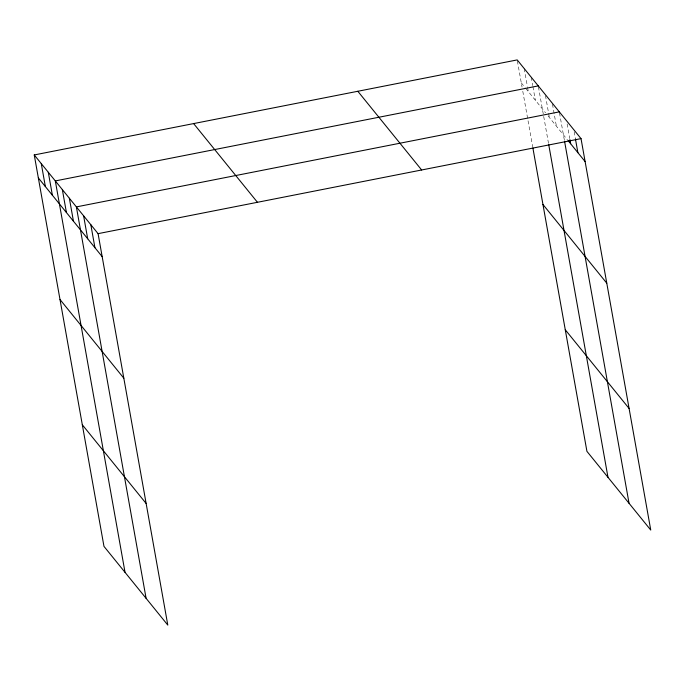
<?xml version="1.0" encoding="UTF-8"?>
<svg xmlns="http://www.w3.org/2000/svg" width="685" height="685" viewBox="0 0 685 685"><rect width="100%" height="100%" fill="white"/><g stroke="black" fill="none" stroke-linecap="round" stroke-linejoin="round"><path stroke-width="0.51" stroke-dasharray="3.42 2.57" d="M521.294 82.876L525.121 87.603M525.755 88.391L545.543 112.794M548.094 115.936L567.36 139.697M574.167 131.785L575.468 139.098M567.12 123.916L569.723 138.533M559.508 112.905L564.346 140.065M552.487 104.248L556.391 126.168M545.465 95.592L548.445 112.289M548.634 113.333L549.37 117.512M538.444 86.926L548.514 143.448M531.243 77.225L532.724 85.582M532.913 86.627L535.336 100.198M524.222 68.569L527.381 86.319M527.57 87.363L528.315 91.542M517.38 60.956L522.038 87.072M522.783 91.268L532.682 146.821"/><path stroke-width="1.03" d="M34.25 154.947L98.075 233.653L167.799 625.088L103.974 546.382L34.25 154.947L517.201 59.912L581.026 138.618L650.75 530.053L586.925 451.346L532.87 147.874M538.264 85.89L55.314 180.917L125.038 572.352M559.328 111.86L76.377 206.896L146.102 598.33M98.075 233.653L581.026 138.618M568.019 140.502L585.118 161.591M542.948 204.472L606.773 283.179M565.262 329.75L629.087 408.457M357.827 91.276L421.652 169.983M193.624 123.583L257.449 202.298M38.343 177.912L102.168 256.627M59.997 299.508L123.831 378.214M82.32 424.786L146.145 503.492M575.468 139.098L577.883 152.669M569.903 139.569L570.648 143.747M564.534 141.119L629.053 503.295M548.702 144.492L607.989 477.317M90.84 224.731L94.932 247.705M83.613 215.818L87.697 238.782M69.356 198.239L73.449 221.204M62.335 189.574L66.428 212.547M48.292 172.26L52.385 195.234M41.271 163.604L45.364 186.568"/></g></svg>
